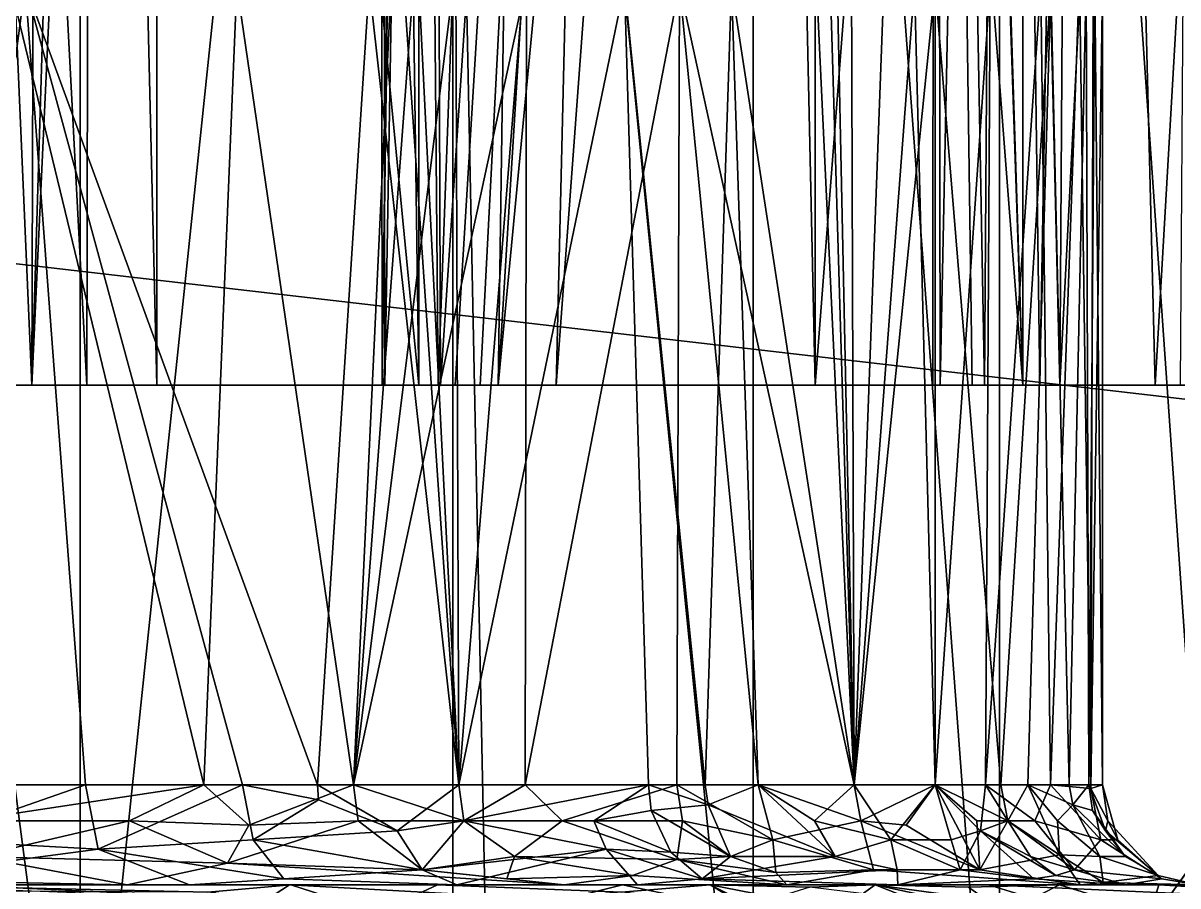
# Model space of a CAD drawing. Extents: x -30 to 83, y -53 to 60.
# Drawn here: x 9.568 to 10.724, y -12.501 to -11.638 of the extents above; entities that cross this region are included whole.
import ezdxf

# ---------------------------------------------------------------- set-up
doc = ezdxf.new("R2010")
doc.units = 0
doc.header["$MEASUREMENT"] = 0

msp = doc.modelspace()

# ---------------------------------------------------------------- linework, layer by layer
for points in [[(63.169998, -40), (-9.17, -40), (63.169998, 60)], [(-9.17, 60), (63.169998, 60), (-9.17, -40)], [(-7.187, 58, 2), (-7.187, -40, 2), (61.187, -40, 2)], [(61.187, 58, 2), (-7.187, 58, 2), (61.187, -40, 2)], [(-30, -1, 38), (30, -1, 38), (-30, -17, 38)], [(30, -17, 38), (-30, -17, 38), (30, -1, 38)], [(30, -2.998, 39.998001), (-30, -2.998, 39.998001), (-30, -15.003, 39.998001)], [(-30, -15.003, 39.998001), (30, -15.003, 39.998001), (30, -2.998, 39.998001)], [(5, -15, 40), (5, -3, 40), (75, -15, 40)], [(75, -3, 40), (75, -15, 40), (5, -3, 40)], [(5, -3, 52), (5, -15, 52), (9.998001, -7.997999, 52)], [(9.998001, -13.003, 52), (9.998001, -7.997999, 52), (5, -15, 52)], [(9.998001, -7.997999, 41.998001), (9.998001, -7.997999, 52), (9.998001, -13.003, 52)], [(9.998001, -7.997999, 41.998001), (9.998001, -13.003, 52), (9.998001, -13.003, 41.998001)], [(9.998001, -13.003, 41.998001), (21.252998, -13.003, 41.998001), (21.252998, -7.997999, 41.998001)], [(9.998001, -13.003, 41.998001), (21.252998, -7.997999, 41.998001), (9.998001, -7.997999, 41.998001)], [(9.438391, -11.999999, 58.364502), (9.45948, -9.300889, 58.367481), (9.57688, -11.999999, 58.332741)], [(9.45948, -9.300889, 58.367481), (9.584991, -9.300889, 58.338989), (9.57688, -11.999999, 58.332741)], [(9.63169, -11.999999, 62.691792), (9.48952, -9.300889, 62.64085), (9.45948, -11.999999, 62.632961)], [(9.48952, -9.300889, 62.64085), (9.63169, -11.999999, 62.691792), (9.637, -9.300889, 62.697769)], [(9.65911, -9.300889, 58.279819), (9.57688, -11.999999, 58.332741), (9.584991, -9.300889, 58.338989)], [(9.65911, -9.300889, 58.279819), (9.70201, -9.300889, 58.209808), (9.57688, -11.999999, 58.332741)], [(9.57688, -11.999999, 58.332741), (9.70201, -9.300889, 58.209808), (9.70201, -11.999999, 58.209808)], [(9.63169, -11.999999, 62.691792), (9.70201, -11.999999, 62.79063), (9.637, -9.300889, 62.697769)], [(9.637, -9.300889, 62.697769), (9.70201, -11.999999, 62.79063), (9.70201, -9.300889, 62.79063)], [(9.70201, -11.999999, 58.209808), (9.70201, -9.300889, 58.209808), (9.964021, -11.999999, 58.343311)], [(9.70201, -9.300889, 58.209808), (9.964021, -9.300889, 58.343311), (9.964021, -11.999999, 58.343311)], [(9.964021, -9.300889, 62.657131), (9.70201, -9.300889, 62.79063), (9.964021, -11.999999, 62.657131)], [(9.964021, -11.999999, 62.657131), (9.70201, -9.300889, 62.79063), (9.70201, -11.999999, 62.79063)], [(9.92424, -9.300889, 58.474239), (9.927521, -11.999999, 58.503288), (9.964021, -9.300889, 58.343311)], [(9.92424, -9.300889, 58.474239), (9.95983, -9.300889, 58.59726), (9.927521, -11.999999, 58.503288)], [(9.976021, -9.300889, 62.372662), (9.92638, -9.300889, 62.54739), (9.93002, -11.999999, 62.478722)], [(9.964021, -11.999999, 62.657131), (9.93002, -11.999999, 62.478722), (9.92638, -9.300889, 62.54739)], [(9.92638, -9.300889, 62.54739), (9.964021, -9.300889, 62.657131), (9.964021, -11.999999, 62.657131)], [(9.964021, -11.999999, 58.343311), (9.964021, -9.300889, 58.343311), (9.927521, -11.999999, 58.503288)], [(9.98328, -11.999999, 58.633968), (9.927521, -11.999999, 58.503288), (9.95983, -9.300889, 58.59726)], [(9.98573, -11.999999, 62.359959), (9.976021, -9.300889, 62.372662), (9.93002, -11.999999, 62.478722)], [(9.95983, -9.300889, 58.59726), (10.083011, -9.300889, 58.702251), (9.98328, -11.999999, 58.633968)], [(9.976021, -9.300889, 62.372662), (9.98573, -11.999999, 62.359959), (10.166, -9.300889, 62.2826)], [(10.04356, -11.999999, 58.687069), (9.98328, -11.999999, 58.633968), (10.083011, -9.300889, 58.702251)], [(10.00057, -11.999999, 62.34462), (10.166, -9.300889, 62.2826), (9.98573, -11.999999, 62.359959)], [(10.00057, -11.999999, 62.34462), (10.025311, -11.999999, 62.324348), (10.166, -9.300889, 62.2826)], [(10.025311, -11.999999, 62.324348), (10.10157, -11.999999, 62.287102), (10.166, -9.300889, 62.2826)], [(10.209531, -9.300889, 58.718239), (10.04356, -11.999999, 58.687069), (10.083011, -9.300889, 58.702251)], [(10.209531, -9.300889, 58.718239), (10.301041, -9.300889, 58.68417), (10.04356, -11.999999, 58.687069)], [(10.04356, -11.999999, 58.687069), (10.301041, -9.300889, 58.68417), (10.360741, -11.999999, 58.63155)], [(10.10157, -11.999999, 62.287102), (10.360741, -11.999999, 62.368889), (10.301041, -9.300889, 62.316269)], [(10.166, -9.300889, 62.2826), (10.10157, -11.999999, 62.287102), (10.301041, -9.300889, 62.316269)], [(10.301041, -9.300889, 58.68417), (10.360741, -9.300889, 58.63155), (10.360741, -11.999999, 58.63155)], [(10.360741, -9.300889, 62.368889), (10.301041, -9.300889, 62.316269), (10.360741, -11.999999, 62.368889)], [(10.360741, -11.999999, 58.63155), (10.360741, -9.300889, 58.63155), (10.56867, -9.300889, 58.839481)], [(10.360741, -11.999999, 58.63155), (10.56867, -9.300889, 58.839481), (10.56867, -11.999999, 58.839481)], [(10.56867, -9.300889, 62.160961), (10.360741, -9.300889, 62.368889), (10.56867, -11.999999, 62.160961)], [(10.56867, -11.999999, 62.160961), (10.360741, -9.300889, 62.368889), (10.360741, -11.999999, 62.368889)], [(10.477341, -9.300889, 59.035568), (10.56867, -11.999999, 58.839481), (10.480201, -9.300889, 58.993069)], [(10.477341, -9.300889, 59.035568), (10.481871, -9.300889, 59.07793), (10.56867, -11.999999, 58.839481)], [(10.51786, -11.999999, 61.83416), (10.480201, -9.300889, 62.00737), (10.47867, -11.999999, 61.991451)], [(10.47867, -11.999999, 61.991451), (10.480201, -9.300889, 62.00737), (10.56867, -11.999999, 62.160961)], [(10.56867, -9.300889, 58.839481), (10.480201, -9.300889, 58.993069), (10.56867, -11.999999, 58.839481)], [(10.548571, -9.300889, 61.797401), (10.480201, -9.300889, 62.00737), (10.5304, -11.999999, 61.816898)], [(10.51786, -11.999999, 61.83416), (10.5304, -11.999999, 61.816898), (10.480201, -9.300889, 62.00737)], [(10.56867, -9.300889, 62.160961), (10.56867, -11.999999, 62.160961), (10.480201, -9.300889, 62.00737)], [(10.48585, -11.999999, 59.093422), (10.56867, -11.999999, 58.839481), (10.481871, -9.300889, 59.07793)], [(10.481871, -9.300889, 59.07793), (10.54123, -9.300889, 59.195309), (10.48585, -11.999999, 59.093422)], [(10.605551, -11.999999, 59.241039), (10.48585, -11.999999, 59.093422), (10.54123, -9.300889, 59.195309)], [(10.58566, -11.999999, 61.7673), (10.548571, -9.300889, 61.797401), (10.5304, -11.999999, 61.816898)], [(10.54123, -9.300889, 59.195309), (10.62312, -9.300889, 59.25293), (10.605551, -11.999999, 59.241039)], [(10.63319, -9.300889, 61.744019), (10.548571, -9.300889, 61.797401), (10.58566, -11.999999, 61.7673)], [(10.58566, -11.999999, 61.7673), (10.70106, -11.999999, 61.733181), (10.63319, -9.300889, 61.744019)], [(10.62312, -9.300889, 59.25293), (10.744511, -9.300889, 59.27364), (10.605551, -11.999999, 59.241039)], [(10.725961, -11.999999, 59.275059), (10.605551, -11.999999, 59.241039), (10.744511, -9.300889, 59.27364)], [(10.856911, -9.300889, 61.76424), (10.63319, -9.300889, 61.744019), (10.70106, -11.999999, 61.733181)], [(10.70106, -11.999999, 61.733181), (10.856911, -11.999999, 61.76424), (10.856911, -9.300889, 61.76424)], [(9.625249, -9.6, 63.591236), (9.192252, -9.6, 63.717022), (9.625249, -12.9, 63.591236)], [(9.625249, -12.9, 63.591236), (9.192252, -9.6, 63.717022), (9.410579, -12.9, 63.660427)], [(10.038157, -12.9, 63.410061), (9.970671, -9.6, 63.443253), (9.625249, -12.9, 63.591236)], [(9.625249, -9.6, 63.591236), (9.625249, -12.9, 63.591236), (9.970671, -9.6, 63.443253)], [(10.298747, -9.6, 63.259991), (9.970671, -9.6, 63.443253), (10.298747, -12.9, 63.259991)], [(10.298747, -12.9, 63.259991), (9.970671, -9.6, 63.443253), (10.038157, -12.9, 63.410061)], [(10.545287, -9.6, 63.087795), (10.298747, -9.6, 63.259991), (10.545287, -12.9, 63.087795)], [(10.545287, -12.9, 63.087795), (10.298747, -9.6, 63.259991), (10.298747, -12.9, 63.259991)], [(10.775896, -9.6, 62.894791), (10.545287, -9.6, 63.087795), (10.775896, -12.9, 62.894791)], [(10.775896, -12.9, 62.894791), (10.545287, -9.6, 63.087795), (10.545287, -12.9, 63.087795)], [(9.464262, -12.4, 58.396736), (9.570145, -11.59956, 58.45612), (9.492405, -11.59263, 58.411686)], [(9.999634, -11.59017, 61.907955), (10.071731, -11.59675, 61.832336), (9.898631, -12.4, 62.001816)], [(9.959067, -11.59401, 61.947487), (9.999634, -11.59017, 61.907955), (9.898631, -12.4, 62.001816)], [(10.001211, -11.58915, 58.789703), (9.963847, -11.59317, 58.753345), (10.004046, -12.4, 58.792526)], [(10.004046, -12.4, 58.792526), (10.068937, -11.59777, 58.86026), (10.001211, -11.58915, 58.789703)], [(10.397162, -11.59082, 59.327545), (10.362167, -11.59823, 59.26302), (10.399835, -12.4, 59.33231)], [(10.38278, -11.5931, 61.396114), (10.429789, -11.5922, 61.304234), (10.399835, -12.4, 61.36401)], [(10.460059, -11.59956, 59.457573), (10.397162, -11.59082, 59.327545), (10.399835, -12.4, 59.33231)], [(10.429789, -11.5922, 61.304234), (10.480834, -11.59951, 61.187073), (10.399835, -12.4, 61.36401)], [(10.58678, -11.59991, 59.833508), (10.596262, -12.4, 59.871994), (10.625211, -11.59032, 60.029819)], [(10.596262, -12.4, 59.871994), (10.636815, -12.40378, 60.132599), (10.625211, -11.59032, 60.029819)], [(10.638986, -11.6, 60.144981), (10.625211, -11.59032, 60.029819), (10.636815, -12.40378, 60.132599)], [(18.379839, -12.9, 47.587738), (6.012379, -12.9, 57.905735), (7.153762, -11.59938, 56.953491)], [(18.379839, -11.6, 47.587738), (18.379839, -12.9, 47.587738), (7.153762, -11.59938, 56.953491)], [(9.630467, -12.4, 58.492699), (9.570145, -11.59956, 58.45612), (9.464262, -12.4, 58.396736)], [(9.748985, -12.4, 62.121918), (9.464262, -12.4, 62.299583), (9.555387, -11.5998, 62.249359)], [(9.78188, -11.6, 62.097961), (9.748985, -12.4, 62.121918), (9.555387, -11.5998, 62.249359)], [(9.787685, -12.4, 58.602779), (9.570145, -11.59956, 58.45612), (9.630467, -12.4, 58.492699)], [(9.862547, -12.4, 58.662865), (9.570145, -11.59956, 58.45612), (9.787685, -12.4, 58.602779)], [(9.914223, -11.59982, 58.707623), (9.570145, -11.59956, 58.45612), (9.862547, -12.4, 58.662865)], [(9.748985, -12.4, 62.121918), (9.78188, -11.6, 62.097961), (9.898631, -12.4, 62.001816)], [(9.78188, -11.6, 62.097961), (9.936313, -11.59777, 61.968685), (9.898631, -12.4, 62.001816)], [(10.004046, -12.4, 58.792526), (9.914223, -11.59982, 58.707623), (9.862547, -12.4, 58.662865)], [(9.898631, -12.4, 62.001816), (9.936313, -11.59777, 61.968685), (9.959067, -11.59401, 61.947487)], [(9.898631, -12.4, 62.001816), (10.071731, -11.59675, 61.832336), (10.070422, -12.4, 61.834465)], [(9.948885, -11.59579, 58.739258), (9.914223, -11.59982, 58.707623), (10.004046, -12.4, 58.792526)], [(9.963847, -11.59317, 58.753345), (9.948885, -11.59579, 58.739258), (10.004046, -12.4, 58.792526)], [(10.068937, -11.59777, 58.86026), (10.004046, -12.4, 58.792526), (10.169891, -11.6, 58.979103)], [(10.193791, -12.4, 59.008884), (10.169891, -11.6, 58.979103), (10.004046, -12.4, 58.792526)], [(10.071731, -11.59675, 61.832336), (10.225039, -11.6, 61.64489), (10.070422, -12.4, 61.834465)], [(10.222167, -12.4, 61.648735), (10.070422, -12.4, 61.834465), (10.225039, -11.6, 61.64489)], [(10.25055, -12.4, 59.086292), (10.169891, -11.6, 58.979103), (10.193791, -12.4, 59.008884)], [(10.25055, -12.4, 59.086292), (10.277138, -11.6, 59.126003), (10.169891, -11.6, 58.979103)], [(10.222167, -12.4, 61.648735), (10.225039, -11.6, 61.64489), (10.303874, -12.4, 61.530216)], [(10.375928, -11.59492, 61.408665), (10.399835, -12.4, 61.36401), (10.225039, -11.6, 61.64489)], [(10.303874, -12.4, 61.530216), (10.225039, -11.6, 61.64489), (10.399835, -12.4, 61.36401)], [(10.303874, -12.4, 59.166103), (10.277138, -11.6, 59.126003), (10.25055, -12.4, 59.086292)], [(10.362167, -11.59823, 59.26302), (10.277138, -11.6, 59.126003), (10.399835, -12.4, 59.33231)], [(10.303874, -12.4, 59.166103), (10.399835, -12.4, 59.33231), (10.277138, -11.6, 59.126003)], [(10.375928, -11.59492, 61.408665), (10.38278, -11.5931, 61.396114), (10.399835, -12.4, 61.36401)], [(10.48094, -12.4, 61.190063), (10.399835, -12.4, 61.36401), (10.480834, -11.59951, 61.187073)], [(10.48094, -12.4, 59.50626), (10.460059, -11.59956, 59.457573), (10.399835, -12.4, 59.33231)], [(10.460059, -11.59956, 59.457573), (10.48094, -12.4, 59.50626), (10.535755, -11.6, 59.654808)], [(10.48094, -12.4, 61.190063), (10.480834, -11.59951, 61.187073), (10.546588, -12.4, 61.009708)], [(10.480834, -11.59951, 61.187073), (10.596672, -11.6, 60.822487), (10.546588, -12.4, 61.009708)], [(10.531159, -12.4, 59.641159), (10.535755, -11.6, 59.654808), (10.48094, -12.4, 59.50626)], [(10.596262, -12.4, 59.871994), (10.58678, -11.59991, 59.833508), (10.531159, -12.4, 59.641159)], [(10.535755, -11.6, 59.654808), (10.531159, -12.4, 59.641159), (10.58678, -11.59991, 59.833508)], [(10.546588, -12.4, 61.009708), (10.596672, -11.6, 60.822487), (10.573451, -12.4, 60.917564)], [(10.573451, -12.4, 60.917564), (10.596672, -11.6, 60.822487), (10.614986, -12.4, 60.730183)], [(10.596672, -11.6, 60.822487), (10.631999, -11.59579, 60.616379), (10.614986, -12.4, 60.730183)], [(10.614986, -12.4, 60.730183), (10.631999, -11.59579, 60.616379), (10.634813, -12.4, 60.587616)], [(10.640732, -11.59974, 60.518707), (10.634813, -12.4, 60.587616), (10.631999, -11.59579, 60.616379)], [(10.648412, -12.4, 60.348152), (10.634813, -12.4, 60.587616), (10.640732, -11.59974, 60.518707)], [(10.638986, -11.6, 60.144981), (10.636815, -12.40378, 60.132599), (10.648207, -11.6, 60.326664)], [(10.636815, -12.40378, 60.132599), (10.648412, -12.4, 60.348152), (10.648207, -11.6, 60.326664)], [(10.648207, -11.6, 60.326664), (10.648412, -12.4, 60.348152), (10.640732, -11.59974, 60.518707)], [(6.54912, -11.999999, 59.636719), (10.960831, -11.999999, 60.478111), (6.56566, -11.999999, 59.727402)], [(6.77725, -11.999999, 59.253769), (10.960831, -11.999999, 60.478111), (6.54912, -11.999999, 59.636719)], [(10.93651, -11.999999, 61.073158), (6.55561, -11.999999, 59.803459), (11.021991, -11.999999, 60.666069)], [(11.021991, -11.999999, 60.666069), (6.55561, -11.999999, 59.803459), (10.960831, -11.999999, 60.478111)], [(10.51786, -11.999999, 61.83416), (10.47867, -11.999999, 61.991451), (6.55561, -11.999999, 59.803459)], [(6.55561, -11.999999, 59.803459), (10.47867, -11.999999, 61.991451), (10.10157, -11.999999, 62.287102)], [(6.55561, -11.999999, 59.803459), (9.93002, -11.999999, 62.478722), (9.45948, -11.999999, 62.632961)], [(10.84439, -11.999999, 61.19698), (10.834511, -11.999999, 61.243801), (6.55561, -11.999999, 59.803459)], [(10.025311, -11.999999, 62.324348), (6.55561, -11.999999, 59.803459), (10.10157, -11.999999, 62.287102)], [(6.56566, -11.999999, 59.727402), (10.960831, -11.999999, 60.478111), (6.55561, -11.999999, 59.803459)], [(6.55561, -11.999999, 59.803459), (10.93651, -11.999999, 61.073158), (10.84439, -11.999999, 61.19698)], [(6.55561, -11.999999, 59.803459), (10.5304, -11.999999, 61.816898), (10.51786, -11.999999, 61.83416)], [(10.025311, -11.999999, 62.324348), (10.00057, -11.999999, 62.34462), (6.55561, -11.999999, 59.803459)], [(10.00057, -11.999999, 62.34462), (9.98573, -11.999999, 62.359959), (6.55561, -11.999999, 59.803459)], [(9.98573, -11.999999, 62.359959), (9.93002, -11.999999, 62.478722), (6.55561, -11.999999, 59.803459)], [(10.834511, -11.999999, 61.243801), (10.8637, -11.999999, 61.385479), (6.55561, -11.999999, 59.803459)], [(10.5304, -11.999999, 61.816898), (6.55561, -11.999999, 59.803459), (10.58566, -11.999999, 61.7673)], [(6.55561, -11.999999, 59.803459), (10.8637, -11.999999, 61.385479), (10.58566, -11.999999, 61.7673)], [(6.77725, -11.999999, 59.253769), (6.895421, -11.999999, 59.14016), (10.960831, -11.999999, 60.478111)], [(10.960831, -11.999999, 60.478111), (6.895421, -11.999999, 59.14016), (11.02522, -11.999999, 60.330132)], [(10.880831, -11.999999, 59.859772), (11.02522, -11.999999, 60.330132), (6.895421, -11.999999, 59.14016)], [(10.04356, -11.999999, 58.687069), (6.895421, -11.999999, 59.14016), (9.98328, -11.999999, 58.633968)], [(6.895421, -11.999999, 59.14016), (10.04356, -11.999999, 58.687069), (10.48585, -11.999999, 59.093422)], [(10.842951, -11.999999, 59.65649), (10.83345, -11.999999, 59.71946), (6.895421, -11.999999, 59.14016)], [(9.98328, -11.999999, 58.633968), (6.895421, -11.999999, 59.14016), (9.438391, -11.999999, 58.364502)], [(10.880831, -11.999999, 59.859772), (6.895421, -11.999999, 59.14016), (10.83345, -11.999999, 59.71946)], [(10.48585, -11.999999, 59.093422), (10.605551, -11.999999, 59.241039), (6.895421, -11.999999, 59.14016)], [(6.895421, -11.999999, 59.14016), (10.605551, -11.999999, 59.241039), (10.842951, -11.999999, 59.65649)], [(9.57688, -11.999999, 58.332741), (9.98328, -11.999999, 58.633968), (9.438391, -11.999999, 58.364502)], [(9.63169, -11.999999, 62.691792), (9.45948, -11.999999, 62.632961), (9.93002, -11.999999, 62.478722)], [(9.57688, -11.999999, 58.332741), (9.70201, -11.999999, 58.209808), (9.927521, -11.999999, 58.503288)], [(9.98328, -11.999999, 58.633968), (9.57688, -11.999999, 58.332741), (9.927521, -11.999999, 58.503288)], [(9.93002, -11.999999, 62.478722), (9.964021, -11.999999, 62.657131), (9.63169, -11.999999, 62.691792)], [(9.70201, -11.999999, 62.79063), (9.63169, -11.999999, 62.691792), (9.964021, -11.999999, 62.657131)], [(9.964021, -11.999999, 58.343311), (9.927521, -11.999999, 58.503288), (9.70201, -11.999999, 58.209808)], [(10.04356, -11.999999, 58.687069), (10.360741, -11.999999, 58.63155), (10.48585, -11.999999, 59.093422)], [(10.10157, -11.999999, 62.287102), (10.47867, -11.999999, 61.991451), (10.360741, -11.999999, 62.368889)], [(10.56867, -11.999999, 62.160961), (10.360741, -11.999999, 62.368889), (10.47867, -11.999999, 61.991451)], [(10.56867, -11.999999, 58.839481), (10.48585, -11.999999, 59.093422), (10.360741, -11.999999, 58.63155)], [(10.70106, -11.999999, 61.733181), (10.58566, -11.999999, 61.7673), (10.8637, -11.999999, 61.385479)], [(10.605551, -11.999999, 59.241039), (10.725961, -11.999999, 59.275059), (10.842951, -11.999999, 59.65649)], [(10.70106, -11.999999, 61.733181), (10.94167, -11.999999, 61.47522), (10.856911, -11.999999, 61.76424)], [(10.94167, -11.999999, 61.47522), (10.70106, -11.999999, 61.733181), (10.8637, -11.999999, 61.385479)], [(9.748985, -12.4, 62.121918), (9.509871, -12.43603, 62.28294), (9.464262, -12.4, 62.299583)], [(9.464262, -12.4, 58.396736), (9.472266, -12.45523, 58.381351), (9.630467, -12.4, 58.492699)], [(9.64304, -12.46428, 58.472969), (9.630467, -12.4, 58.492699), (9.472266, -12.45523, 58.381351)], [(9.509871, -12.43603, 62.28294), (9.748985, -12.4, 62.121918), (9.674457, -12.43603, 62.183067)], [(9.787685, -12.4, 58.602779), (9.630467, -12.4, 58.492699), (9.64304, -12.46428, 58.472969)], [(9.64304, -12.46428, 58.472969), (9.79825, -12.45523, 58.58902), (9.787685, -12.4, 58.602779)], [(9.674457, -12.43603, 62.183067), (9.748985, -12.4, 62.121918), (9.794007, -12.44056, 62.101772)], [(9.748985, -12.4, 62.121918), (9.898631, -12.4, 62.001816), (9.794007, -12.44056, 62.101772)], [(9.787685, -12.4, 58.602779), (9.863665, -12.41512, 58.661522), (9.862547, -12.4, 58.662865)], [(9.787685, -12.4, 58.602779), (9.79825, -12.45523, 58.58902), (9.863665, -12.41512, 58.661522)], [(9.903475, -12.43603, 62.007336), (9.794007, -12.44056, 62.101772), (9.898631, -12.4, 62.001816)], [(9.862547, -12.4, 58.662865), (9.942337, -12.44618, 58.717819), (10.004046, -12.4, 58.792526)], [(9.863665, -12.41512, 58.661522), (9.942337, -12.44618, 58.717819), (9.862547, -12.4, 58.662865)], [(10.070422, -12.4, 61.834465), (10.009243, -12.43603, 61.908993), (9.898631, -12.4, 62.001816)], [(10.009243, -12.43603, 61.908993), (9.903475, -12.43603, 62.007336), (9.898631, -12.4, 62.001816)], [(10.009243, -12.43603, 58.787327), (10.004046, -12.4, 58.792526), (9.942337, -12.44618, 58.717819)], [(10.004046, -12.4, 58.792526), (10.009243, -12.43603, 58.787327), (10.193791, -12.4, 59.008884)], [(10.139337, -12.43603, 58.929302), (10.193791, -12.4, 59.008884), (10.009243, -12.43603, 58.787327)], [(10.107588, -12.43603, 61.803223), (10.009243, -12.43603, 61.908993), (10.070422, -12.4, 61.834465)], [(10.070422, -12.4, 61.834465), (10.222167, -12.4, 61.648735), (10.107588, -12.43603, 61.803223)], [(10.107588, -12.43603, 61.803223), (10.222167, -12.4, 61.648735), (10.228093, -12.43603, 61.653076)], [(10.196492, -12.42588, 59.006805), (10.193791, -12.4, 59.008884), (10.139337, -12.43603, 58.929302)], [(10.193791, -12.4, 59.008884), (10.253592, -12.4202, 59.084156), (10.25055, -12.4, 59.086292)], [(10.193791, -12.4, 59.008884), (10.196492, -12.42588, 59.006805), (10.253592, -12.4202, 59.084156)], [(10.228093, -12.43603, 61.653076), (10.222167, -12.4, 61.648735), (10.318503, -12.45523, 61.539543)], [(10.303874, -12.4, 61.530216), (10.318503, -12.45523, 61.539543), (10.222167, -12.4, 61.648735)], [(10.253592, -12.4202, 59.084156), (10.303874, -12.4, 59.166103), (10.25055, -12.4, 59.086292)], [(10.303874, -12.4, 59.166103), (10.253592, -12.4202, 59.084156), (10.380736, -12.47181, 59.232529)], [(10.360039, -12.43603, 59.244488), (10.399835, -12.4, 59.33231), (10.303874, -12.4, 59.166103)], [(10.399835, -12.4, 61.36401), (10.406355, -12.43603, 61.367405), (10.303874, -12.4, 61.530216)], [(10.406355, -12.43603, 61.367405), (10.318503, -12.45523, 61.539543), (10.303874, -12.4, 61.530216)], [(10.303874, -12.4, 59.166103), (10.380736, -12.47181, 59.232529), (10.360039, -12.43603, 59.244488)], [(10.360039, -12.43603, 59.244488), (10.436612, -12.45523, 59.367687), (10.399835, -12.4, 59.33231)], [(10.399835, -12.4, 59.33231), (10.436612, -12.45523, 59.367687), (10.48094, -12.4, 59.50626)], [(10.399835, -12.4, 61.36401), (10.48094, -12.4, 61.190063), (10.406355, -12.43603, 61.367405)], [(10.451694, -12.44056, 61.28231), (10.406355, -12.43603, 61.367405), (10.48094, -12.4, 61.190063)], [(10.49697, -12.45523, 59.499619), (10.48094, -12.4, 59.50626), (10.436612, -12.45523, 59.367687)], [(10.48094, -12.4, 61.190063), (10.525693, -12.48499, 61.208595), (10.451694, -12.44056, 61.28231)], [(10.546588, -12.4, 61.009708), (10.553602, -12.43603, 61.011929), (10.48094, -12.4, 61.190063)], [(10.522645, -12.43603, 61.103119), (10.48094, -12.4, 61.190063), (10.553602, -12.43603, 61.011929)], [(10.49697, -12.45523, 59.499619), (10.526358, -12.44618, 59.591854), (10.48094, -12.4, 59.50626)], [(10.48094, -12.4, 59.50626), (10.526358, -12.44618, 59.591854), (10.531159, -12.4, 59.641159)], [(10.522645, -12.43603, 61.103119), (10.525693, -12.48499, 61.208595), (10.48094, -12.4, 61.190063)], [(10.531159, -12.4, 59.641159), (10.526358, -12.44618, 59.591854), (10.553602, -12.43603, 59.684391)], [(10.596262, -12.4, 59.871994), (10.531159, -12.4, 59.641159), (10.58055, -12.43603, 59.776859)], [(10.553602, -12.43603, 59.684391), (10.58055, -12.43603, 59.776859), (10.531159, -12.4, 59.641159)], [(10.553602, -12.43603, 61.011929), (10.546588, -12.4, 61.009708), (10.573451, -12.4, 60.917564)], [(10.573451, -12.4, 60.917564), (10.605214, -12.47011, 60.926079), (10.553602, -12.43603, 61.011929)], [(10.614986, -12.4, 60.730183), (10.618656, -12.4202, 60.730839), (10.573451, -12.4, 60.917564)], [(10.573451, -12.4, 60.917564), (10.618656, -12.4202, 60.730839), (10.603439, -12.43603, 60.825916)], [(10.605214, -12.47011, 60.926079), (10.573451, -12.4, 60.917564), (10.603439, -12.43603, 60.825916)], [(10.58055, -12.43603, 59.776859), (10.646792, -12.45523, 60.058743), (10.596262, -12.4, 59.871994)], [(10.636815, -12.40378, 60.132599), (10.596262, -12.4, 59.871994), (10.646792, -12.45523, 60.058743)], [(10.634813, -12.4, 60.587616), (10.618656, -12.4202, 60.730839), (10.614986, -12.4, 60.730183)], [(10.638201, -12.42588, 60.587975), (10.618656, -12.4202, 60.730839), (10.634813, -12.4, 60.587616)], [(10.653666, -12.43603, 60.444439), (10.651297, -12.44618, 60.540882), (10.634813, -12.4, 60.587616)], [(10.648412, -12.4, 60.348152), (10.653666, -12.43603, 60.444439), (10.634813, -12.4, 60.587616)], [(10.638201, -12.42588, 60.587975), (10.634813, -12.4, 60.587616), (10.651297, -12.44618, 60.540882)], [(10.636815, -12.40378, 60.132599), (10.66365, -12.45523, 60.251442), (10.648412, -12.4, 60.348152)], [(10.653666, -12.43603, 60.444439), (10.648412, -12.4, 60.348152), (10.66365, -12.45523, 60.251442)], [(10.646792, -12.45523, 60.058743), (10.66365, -12.45523, 60.251442), (10.636815, -12.40378, 60.132599)], [(9.79825, -12.45523, 58.58902), (9.942337, -12.44618, 58.717819), (9.863665, -12.41512, 58.661522)], [(10.253592, -12.4202, 59.084156), (10.196492, -12.42588, 59.006805), (10.276148, -12.47181, 59.068359)], [(10.276148, -12.47181, 59.068359), (10.380736, -12.47181, 59.232529), (10.253592, -12.4202, 59.084156)], [(10.618656, -12.4202, 60.730839), (10.645774, -12.47181, 60.735611), (10.603439, -12.43603, 60.825916)], [(10.638201, -12.42588, 60.587975), (10.67118, -12.47181, 60.542622), (10.618656, -12.4202, 60.730839)], [(10.618656, -12.4202, 60.730839), (10.67118, -12.47181, 60.542622), (10.645774, -12.47181, 60.735611)], [(9.509871, -12.43603, 62.28294), (9.674457, -12.43603, 62.183067), (9.521368, -12.47181, 62.303898)], [(9.772688, -12.4784, 62.153934), (9.521368, -12.47181, 62.303898), (9.674457, -12.43603, 62.183067)], [(9.772688, -12.4784, 62.153934), (9.674457, -12.43603, 62.183067), (9.794007, -12.44056, 62.101772)], [(9.772688, -12.4784, 62.153934), (9.903475, -12.43603, 62.007336), (9.967432, -12.48499, 62.005875)], [(9.903475, -12.43603, 62.007336), (9.772688, -12.4784, 62.153934), (9.794007, -12.44056, 62.101772)], [(9.903475, -12.43603, 62.007336), (10.009243, -12.43603, 61.908993), (9.967432, -12.48499, 62.005875)], [(9.942337, -12.44618, 58.717819), (9.967425, -12.48499, 58.690441), (10.009243, -12.43603, 58.787327)], [(10.151627, -12.46428, 58.918991), (10.009243, -12.43603, 58.787327), (9.967425, -12.48499, 58.690441)], [(10.059809, -12.47181, 61.890743), (9.967432, -12.48499, 62.005875), (10.009243, -12.43603, 61.908993)], [(10.009243, -12.43603, 58.787327), (10.151627, -12.46428, 58.918991), (10.139337, -12.43603, 58.929302)], [(10.107588, -12.43603, 61.803223), (10.059809, -12.47181, 61.890743), (10.009243, -12.43603, 61.908993)], [(10.222281, -12.47463, 61.709293), (10.059809, -12.47181, 61.890743), (10.107588, -12.43603, 61.803223)], [(10.107588, -12.43603, 61.803223), (10.228093, -12.43603, 61.653076), (10.222281, -12.47463, 61.709293)], [(10.216186, -12.46728, 58.991695), (10.196492, -12.42588, 59.006805), (10.139337, -12.43603, 58.929302)], [(10.139337, -12.43603, 58.929302), (10.151627, -12.46428, 58.918991), (10.216186, -12.46728, 58.991695)], [(10.216186, -12.46728, 58.991695), (10.276148, -12.47181, 59.068359), (10.196492, -12.42588, 59.006805)], [(10.222281, -12.47463, 61.709293), (10.228093, -12.43603, 61.653076), (10.276148, -12.47181, 61.62796)], [(10.318503, -12.45523, 61.539543), (10.276148, -12.47181, 61.62796), (10.228093, -12.43603, 61.653076)], [(10.318503, -12.45523, 61.539543), (10.406355, -12.43603, 61.367405), (10.419203, -12.48499, 61.429371)], [(10.360039, -12.43603, 59.244488), (10.380736, -12.47181, 59.232529), (10.436612, -12.45523, 59.367687)], [(10.419203, -12.48499, 61.429371), (10.406355, -12.43603, 61.367405), (10.525693, -12.48499, 61.208595)], [(10.451694, -12.44056, 61.28231), (10.525693, -12.48499, 61.208595), (10.406355, -12.43603, 61.367405)], [(10.522645, -12.43603, 61.103119), (10.553602, -12.43603, 61.011929), (10.525693, -12.48499, 61.208595)], [(10.605214, -12.47011, 60.926079), (10.525693, -12.48499, 61.208595), (10.553602, -12.43603, 61.011929)], [(10.526358, -12.44618, 59.591854), (10.5764, -12.47181, 59.677208), (10.553602, -12.43603, 59.684391)], [(10.58055, -12.43603, 59.776859), (10.553602, -12.43603, 59.684391), (10.620234, -12.48499, 59.766228)], [(10.5764, -12.47181, 59.677208), (10.620234, -12.48499, 59.766228), (10.553602, -12.43603, 59.684391)], [(10.58055, -12.43603, 59.776859), (10.620234, -12.48499, 59.766228), (10.646792, -12.45523, 60.058743)], [(10.603439, -12.43603, 60.825916), (10.645774, -12.47181, 60.735611), (10.605214, -12.47011, 60.926079)], [(10.651297, -12.44618, 60.540882), (10.67118, -12.47181, 60.542622), (10.638201, -12.42588, 60.587975)], [(10.653666, -12.43603, 60.444439), (10.704004, -12.49063, 60.44664), (10.651297, -12.44618, 60.540882)], [(10.653666, -12.43603, 60.444439), (10.66365, -12.45523, 60.251442), (10.704004, -12.49063, 60.44664)], [(9.967425, -12.48499, 58.690441), (9.942337, -12.44618, 58.717819), (9.79825, -12.45523, 58.58902)], [(10.49697, -12.45523, 59.499619), (10.505937, -12.48499, 59.442825), (10.526358, -12.44618, 59.591854)], [(10.505937, -12.48499, 59.442825), (10.57968, -12.49413, 59.572445), (10.526358, -12.44618, 59.591854)], [(10.5764, -12.47181, 59.677208), (10.526358, -12.44618, 59.591854), (10.601658, -12.49063, 59.669247)], [(10.57968, -12.49413, 59.572445), (10.601658, -12.49063, 59.669247), (10.526358, -12.44618, 59.591854)], [(10.67118, -12.47181, 60.542622), (10.651297, -12.44618, 60.540882), (10.704004, -12.49063, 60.44664)], [(9.472266, -12.45523, 58.381351), (9.486621, -12.48499, 58.353771), (9.64304, -12.46428, 58.472969)], [(9.79825, -12.45523, 58.58902), (9.64304, -12.46428, 58.472969), (9.829108, -12.49413, 58.548801)], [(9.829108, -12.49413, 58.548801), (9.967425, -12.48499, 58.690441), (9.79825, -12.45523, 58.58902)], [(10.318503, -12.45523, 61.539543), (10.321282, -12.48781, 61.599697), (10.276148, -12.47181, 61.62796)], [(10.419203, -12.48499, 61.429371), (10.321282, -12.48781, 61.599697), (10.318503, -12.45523, 61.539543)], [(10.380736, -12.47181, 59.232529), (10.442799, -12.48499, 59.309952), (10.436612, -12.45523, 59.367687)], [(10.442799, -12.48499, 59.309952), (10.505937, -12.48499, 59.442825), (10.436612, -12.45523, 59.367687)], [(10.436612, -12.45523, 59.367687), (10.505937, -12.48499, 59.442825), (10.49697, -12.45523, 59.499619)], [(10.646792, -12.45523, 60.058743), (10.620234, -12.48499, 59.766228), (10.707829, -12.49413, 60.150482)], [(10.646792, -12.45523, 60.058743), (10.707829, -12.49413, 60.150482), (10.66365, -12.45523, 60.251442)], [(10.707829, -12.49413, 60.150482), (10.704004, -12.49063, 60.44664), (10.66365, -12.45523, 60.251442)], [(9.486621, -12.48499, 58.353771), (9.373625, -12.5, 58.245445), (9.64304, -12.46428, 58.472969)], [(9.64304, -12.46428, 58.472969), (9.373625, -12.5, 58.245445), (9.734483, -12.5, 58.445904)], [(9.64304, -12.46428, 58.472969), (9.734483, -12.5, 58.445904), (9.829108, -12.49413, 58.548801)], [(9.967425, -12.48499, 58.690441), (10.002272, -12.5, 58.652428), (10.151627, -12.46428, 58.918991)], [(10.002272, -12.5, 58.652428), (10.183008, -12.5, 58.843586), (10.151627, -12.46428, 58.918991)], [(10.247772, -12.49413, 58.967464), (10.216186, -12.46728, 58.991695), (10.151627, -12.46428, 58.918991)], [(10.151627, -12.46428, 58.918991), (10.183008, -12.5, 58.843586), (10.247772, -12.49413, 58.967464)], [(10.216186, -12.46728, 58.991695), (10.247772, -12.49413, 58.967464), (10.276148, -12.47181, 59.068359)], [(10.525693, -12.48499, 61.208595), (10.605214, -12.47011, 60.926079), (10.625834, -12.5, 61.087299)], [(10.649133, -12.49763, 60.93784), (10.605214, -12.47011, 60.926079), (10.645774, -12.47181, 60.735611)], [(10.625834, -12.5, 61.087299), (10.605214, -12.47011, 60.926079), (10.649133, -12.49763, 60.93784)], [(9.453479, -12.49588, 62.386494), (9.521368, -12.47181, 62.303898), (9.672286, -12.5, 62.292633)], [(9.772688, -12.4784, 62.153934), (9.672286, -12.5, 62.292633), (9.521368, -12.47181, 62.303898)], [(9.772688, -12.4784, 62.153934), (10.109454, -12.5, 61.938267), (9.672286, -12.5, 62.292633)], [(9.772688, -12.4784, 62.153934), (9.967432, -12.48499, 62.005875), (10.109454, -12.5, 61.938267)], [(10.059809, -12.47181, 61.890743), (10.052165, -12.49413, 61.951916), (9.967432, -12.48499, 62.005875)], [(10.052165, -12.49413, 61.951916), (10.059809, -12.47181, 61.890743), (10.177945, -12.49063, 61.799404)], [(10.222281, -12.47463, 61.709293), (10.177945, -12.49063, 61.799404), (10.059809, -12.47181, 61.890743)], [(10.222281, -12.47463, 61.709293), (10.332462, -12.5, 61.667389), (10.177945, -12.49063, 61.799404)], [(10.321282, -12.48781, 61.599697), (10.222281, -12.47463, 61.709293), (10.276148, -12.47181, 61.62796)], [(10.222281, -12.47463, 61.709293), (10.321282, -12.48781, 61.599697), (10.332462, -12.5, 61.667389)], [(10.276148, -12.47181, 59.068359), (10.247772, -12.49413, 58.967464), (10.380736, -12.47181, 59.232529)], [(10.380736, -12.47181, 59.232529), (10.247772, -12.49413, 58.967464), (10.442799, -12.48499, 59.309952)], [(10.5764, -12.47181, 59.677208), (10.601658, -12.49063, 59.669247), (10.620234, -12.48499, 59.766228)], [(10.704004, -12.49063, 60.44664), (10.645774, -12.47181, 60.735611), (10.67118, -12.47181, 60.542622)], [(10.704004, -12.49063, 60.44664), (10.649133, -12.49763, 60.93784), (10.645774, -12.47181, 60.735611)], [(9.734483, -12.5, 58.445904), (10.002272, -12.5, 58.652428), (9.829108, -12.49413, 58.548801)], [(9.967425, -12.48499, 58.690441), (9.829108, -12.49413, 58.548801), (10.002272, -12.5, 58.652428)], [(10.052165, -12.49413, 61.951916), (10.109454, -12.5, 61.938267), (9.967432, -12.48499, 62.005875)], [(10.052165, -12.49413, 61.951916), (10.177945, -12.49063, 61.799404), (10.109454, -12.5, 61.938267)], [(10.332462, -12.5, 61.667389), (10.109454, -12.5, 61.938267), (10.177945, -12.49063, 61.799404)], [(10.247772, -12.49413, 58.967464), (10.183008, -12.5, 58.843586), (10.443436, -12.5, 59.210758)], [(10.247772, -12.49413, 58.967464), (10.443436, -12.5, 59.210758), (10.442799, -12.48499, 59.309952)], [(10.321282, -12.48781, 61.599697), (10.419203, -12.48499, 61.429371), (10.332462, -12.5, 61.667389)], [(10.625834, -12.5, 61.087299), (10.332462, -12.5, 61.667389), (10.419203, -12.48499, 61.429371)], [(10.525693, -12.48499, 61.208595), (10.625834, -12.5, 61.087299), (10.419203, -12.48499, 61.429371)], [(10.505937, -12.48499, 59.442825), (10.442799, -12.48499, 59.309952), (10.443436, -12.5, 59.210758)], [(10.443436, -12.5, 59.210758), (10.57968, -12.49413, 59.572445), (10.505937, -12.48499, 59.442825)], [(10.443436, -12.5, 59.210758), (10.67135, -12.5, 59.804203), (10.57968, -12.49413, 59.572445)], [(10.57968, -12.49413, 59.572445), (10.67135, -12.5, 59.804203), (10.601658, -12.49063, 59.669247)], [(10.601658, -12.49063, 59.669247), (10.67135, -12.5, 59.804203), (10.620234, -12.48499, 59.766228)], [(10.620234, -12.48499, 59.766228), (10.67135, -12.5, 59.804203), (10.707829, -12.49413, 60.150482)], [(10.649133, -12.49763, 60.93784), (10.704004, -12.49063, 60.44664), (10.743765, -12.5, 60.41074)], [(10.707829, -12.49413, 60.150482), (10.67135, -12.5, 59.804203), (10.743765, -12.5, 60.41074)], [(10.707829, -12.49413, 60.150482), (10.743765, -12.5, 60.41074), (10.704004, -12.49063, 60.44664)], [(9.49838, -12.5, 57.889538), (9.834574, -12.5, 58.063831), (9.373625, -12.5, 58.245445)], [(9.734483, -12.5, 58.445904), (9.373625, -12.5, 58.245445), (9.834574, -12.5, 58.063831)], [(9.429932, -12.5, 62.832027), (9.752783, -12.50762, 62.725483), (9.374311, -12.50587, 62.892033)], [(9.397009, -12.5, 62.441776), (9.453479, -12.49588, 62.386494), (9.672286, -12.5, 62.292633)], [(9.429932, -12.5, 62.832027), (9.397009, -12.5, 62.441776), (9.835896, -12.5, 62.634663)], [(9.672286, -12.5, 62.292633), (9.835896, -12.5, 62.634663), (9.397009, -12.5, 62.441776)], [(9.835896, -12.5, 62.634663), (9.752783, -12.50762, 62.725483), (9.429932, -12.5, 62.832027)], [(9.480441, -12.50237, 57.856621), (9.811784, -12.51502, 57.986721), (9.49838, -12.5, 57.889538)], [(9.834574, -12.5, 58.063831), (9.49838, -12.5, 57.889538), (9.811784, -12.51502, 57.986721)], [(9.982833, -12.5, 62.539539), (9.672286, -12.5, 62.292633), (10.255741, -12.5, 62.320515)], [(10.109454, -12.5, 61.938267), (10.255741, -12.5, 62.320515), (9.672286, -12.5, 62.292633)], [(9.835896, -12.5, 62.634663), (9.672286, -12.5, 62.292633), (9.982833, -12.5, 62.539539)], [(9.834574, -12.5, 58.063831), (10.167982, -12.5, 58.298851), (9.734483, -12.5, 58.445904)], [(9.734483, -12.5, 58.445904), (10.167982, -12.5, 58.298851), (10.002272, -12.5, 58.652428)], [(9.922722, -12.5282, 62.662357), (9.752783, -12.50762, 62.725483), (9.835896, -12.5, 62.634663)], [(10.108352, -12.51502, 58.184887), (9.834574, -12.5, 58.063831), (9.811784, -12.51502, 57.986721)], [(10.167982, -12.5, 58.298851), (9.834574, -12.5, 58.063831), (10.108352, -12.51502, 58.184887)], [(9.835896, -12.5, 62.634663), (9.982833, -12.5, 62.539539), (9.922722, -12.5282, 62.662357)], [(9.922722, -12.5282, 62.662357), (9.982833, -12.5, 62.539539), (10.1669, -12.50729, 62.44228)], [(10.255741, -12.5, 62.320515), (10.1669, -12.50729, 62.44228), (9.982833, -12.5, 62.539539)], [(10.167982, -12.5, 58.298851), (10.255741, -12.5, 58.375805), (10.002272, -12.5, 58.652428)], [(10.255741, -12.5, 58.375805), (10.420766, -12.5, 58.540833), (10.002272, -12.5, 58.652428)], [(10.183008, -12.5, 58.843586), (10.002272, -12.5, 58.652428), (10.420766, -12.5, 58.540833)], [(10.302176, -12.5282, 58.325127), (10.167982, -12.5, 58.298851), (10.108352, -12.51502, 58.184887)], [(10.420766, -12.5, 62.155491), (10.109454, -12.5, 61.938267), (10.605285, -12.5, 61.929646)], [(10.332462, -12.5, 61.667389), (10.605285, -12.5, 61.929646), (10.109454, -12.5, 61.938267)], [(10.420766, -12.5, 62.155491), (10.255741, -12.5, 62.320515), (10.109454, -12.5, 61.938267)], [(10.255741, -12.5, 62.320515), (10.296866, -12.52067, 62.365387), (10.1669, -12.50729, 62.44228)], [(10.167982, -12.5, 58.298851), (10.302176, -12.5282, 58.325127), (10.255741, -12.5, 58.375805)], [(10.534249, -12.5, 58.674099), (10.183008, -12.5, 58.843586), (10.420766, -12.5, 58.540833)], [(10.183008, -12.5, 58.843586), (10.534249, -12.5, 58.674099), (10.443436, -12.5, 59.210758)], [(10.420766, -12.5, 62.155491), (10.355358, -12.50237, 62.255108), (10.255741, -12.5, 62.320515)], [(10.255741, -12.5, 62.320515), (10.355358, -12.50237, 62.255108), (10.296866, -12.52067, 62.365387)], [(10.302176, -12.5282, 58.325127), (10.385367, -12.52537, 58.411205), (10.255741, -12.5, 58.375805)], [(10.255741, -12.5, 58.375805), (10.385367, -12.52537, 58.411205), (10.420766, -12.5, 58.540833)], [(10.70464, -12.5, 61.78553), (10.332462, -12.5, 61.667389), (10.896458, -12.5, 61.425323)], [(10.625834, -12.5, 61.087299), (10.896458, -12.5, 61.425323), (10.332462, -12.5, 61.667389)], [(10.70464, -12.5, 61.78553), (10.605285, -12.5, 61.929646), (10.332462, -12.5, 61.667389)], [(10.420766, -12.5, 62.155491), (10.458787, -12.51502, 62.190331), (10.355358, -12.50237, 62.255108)], [(10.62531, -12.5282, 58.677761), (10.420766, -12.5, 58.540833), (10.385367, -12.52537, 58.411205)], [(10.420766, -12.5, 62.155491), (10.605285, -12.5, 61.929646), (10.514295, -12.50237, 62.081646)], [(10.534249, -12.5, 58.674099), (10.420766, -12.5, 58.540833), (10.62531, -12.5282, 58.677761)], [(10.514295, -12.50237, 62.081646), (10.550378, -12.5282, 62.111919), (10.420766, -12.5, 62.155491)], [(10.550378, -12.5282, 62.111919), (10.458787, -12.51502, 62.190331), (10.420766, -12.5, 62.155491)], [(10.534249, -12.5, 58.674099), (10.872953, -12.5, 59.217583), (10.443436, -12.5, 59.210758)], [(10.67135, -12.5, 59.804203), (10.443436, -12.5, 59.210758), (10.872953, -12.5, 59.217583)], [(10.605285, -12.5, 61.929646), (10.550378, -12.5282, 62.111919), (10.514295, -12.50237, 62.081646)], [(10.534249, -12.5, 58.674099), (10.62531, -12.5282, 58.677761), (10.740278, -12.50937, 58.888077)], [(10.534249, -12.5, 58.674099), (10.740278, -12.50937, 58.888077), (10.872953, -12.5, 59.217583)], [(10.550378, -12.5282, 62.111919), (10.605285, -12.5, 61.929646), (10.696106, -12.5282, 61.922012)], [(10.605285, -12.5, 61.929646), (10.70464, -12.5, 61.78553), (10.696106, -12.5282, 61.922012)], [(10.743765, -12.5, 60.41074), (10.625834, -12.5, 61.087299), (10.649133, -12.49763, 60.93784)], [(10.743765, -12.5, 60.41074), (11.016114, -12.5, 61.096577), (10.625834, -12.5, 61.087299)], [(11.016114, -12.5, 61.096577), (10.896458, -12.5, 61.425323), (10.625834, -12.5, 61.087299)], [(10.872953, -12.5, 59.217583), (10.99978, -12.5, 59.543713), (10.67135, -12.5, 59.804203)], [(10.99978, -12.5, 59.543713), (11.032441, -12.5, 59.655769), (10.67135, -12.5, 59.804203)], [(11.032441, -12.5, 59.655769), (11.060181, -12.5, 59.769138), (10.67135, -12.5, 59.804203)], [(11.060181, -12.5, 59.769138), (11.102621, -12.5, 60.028152), (10.67135, -12.5, 59.804203)], [(10.67135, -12.5, 59.804203), (11.102621, -12.5, 60.028152), (10.743765, -12.5, 60.41074)], [(10.696106, -12.5282, 61.922012), (10.70464, -12.5, 61.78553), (10.825732, -12.50762, 61.652531)], [(10.896458, -12.5, 61.425323), (10.91125, -12.50937, 61.496601), (10.70464, -12.5, 61.78553)], [(10.825732, -12.50762, 61.652531), (10.70464, -12.5, 61.78553), (10.91125, -12.50937, 61.496601)]]:
    msp.add_3dface(points)

doc.saveas('drawing.dxf')
